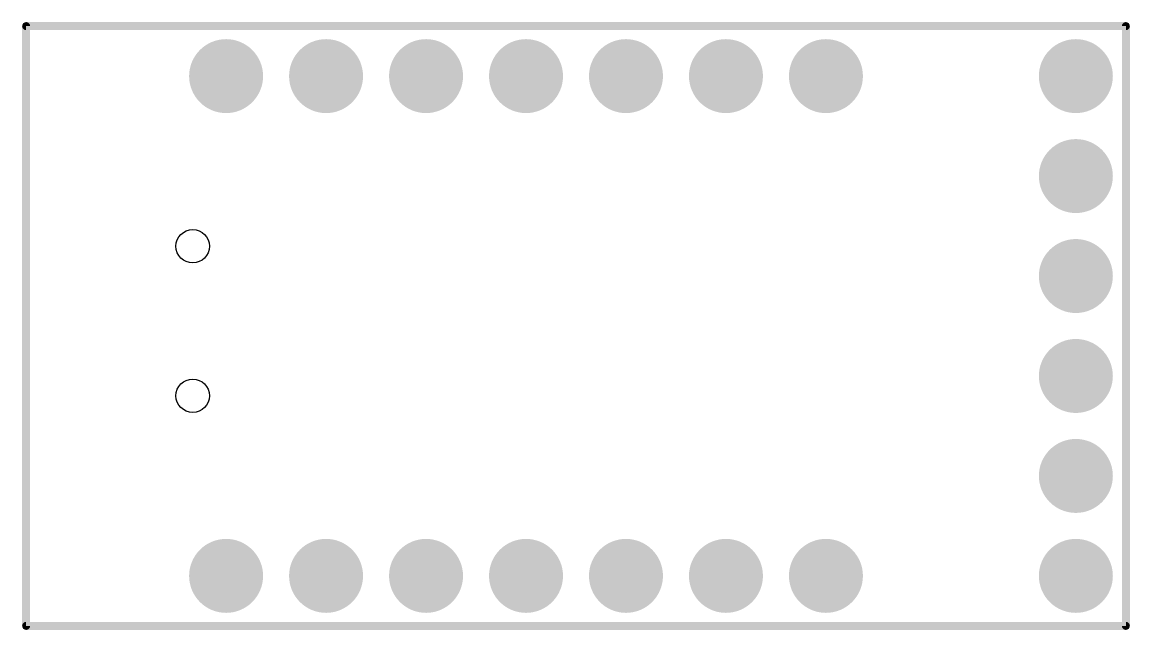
# Model space of a CAD drawing. Extents: x -0.1 to 28, y -0.1 to 15.3.
import ezdxf

# ---------------------------------------------------------------- set-up
doc = ezdxf.new("R2010")
doc.units = 0
doc.layers.add('17', color=110, linetype='CONTINUOUS')
doc.layers.add('20', color=53, linetype='CONTINUOUS')

# ---------------------------------------------------------------- blocks, each defined once
blk = doc.blocks.new('ROUNDP')
at = {"const_width": 0.5}
blk.add_lwpolyline([(0, -0.25, 1), (0, 0.25, 1), (0, -0.25)], format="xyb", dxfattribs=at)

msp = doc.modelspace()

# ---------------------------------------------------------------- linework, layer by layer
at = {"layer": '20', "const_width": 0.2032}
for points in [[(0, 15.24), (0, 0)], [(27.94, 15.24), (0, 15.24)], [(27.94, 0), (27.94, 15.24)], [(0, 0), (27.94, 0)]]:
    msp.add_lwpolyline(points, dxfattribs=at)
at = {"layer": '20', "const_width": 0.1016}
for points in [[(0.0508, 15.24, 1), (-0.0508, 15.24)], [(0, 15.2908, 1), (0, 15.1892)], [(27.9908, 15.24, 1), (27.8892, 15.24)], [(27.94, 15.1892, 1), (27.94, 15.2908)], [(0, 0.0508, 1), (0, -0.0508)], [(-0.0508, 0, 1), (0.0508, 0)], [(27.8892, 0, 1), (27.9908, 0)], [(27.94, -0.0508, 1), (27.94, 0.0508)]]:
    msp.add_lwpolyline(points, format="xyb", dxfattribs=at)
at = {"layer": '20'}
for centre in [(4.232, 9.647), (4.232, 5.847)]:
    msp.add_circle(centre, 0.425, dxfattribs=at)

# ---------------------------------------------------------------- block references
at = {"layer": '17', "xscale": 1.8796, "yscale": 1.8796}
for p, rotation in [((5.08, 13.97), 270), ((5.08, 13.97), 270), ((7.62, 13.97), 270), ((7.62, 13.97), 270), ((10.16, 13.97), 270), ((10.16, 13.97), 270), ((12.7, 13.97), 270), ((12.7, 13.97), 270), ((15.24, 13.97), 270), ((15.24, 13.97), 270), ((17.78, 13.97), 270), ((17.78, 13.97), 270), ((20.32, 13.97), 270), ((20.32, 13.97), 270), ((26.67, 13.97), 180), ((26.67, 13.97), 180), ((26.67, 11.43), 180), ((26.67, 11.43), 180), ((26.67, 8.89), 180), ((26.67, 8.89), 180), ((26.67, 6.35), 180), ((26.67, 6.35), 180), ((26.67, 3.81), 180), ((26.67, 3.81), 180), ((5.08, 1.27), 270), ((5.08, 1.27), 270), ((7.62, 1.27), 270), ((7.62, 1.27), 270), ((10.16, 1.27), 270), ((10.16, 1.27), 270), ((12.7, 1.27), 270), ((12.7, 1.27), 270), ((15.24, 1.27), 270), ((15.24, 1.27), 270), ((17.78, 1.27), 270), ((17.78, 1.27), 270), ((20.32, 1.27), 270), ((20.32, 1.27), 270), ((26.67, 1.27), 180), ((26.67, 1.27), 180)]:
    msp.add_blockref('ROUNDP', p, dxfattribs=dict(at, rotation=rotation))

doc.saveas('drawing.dxf')
